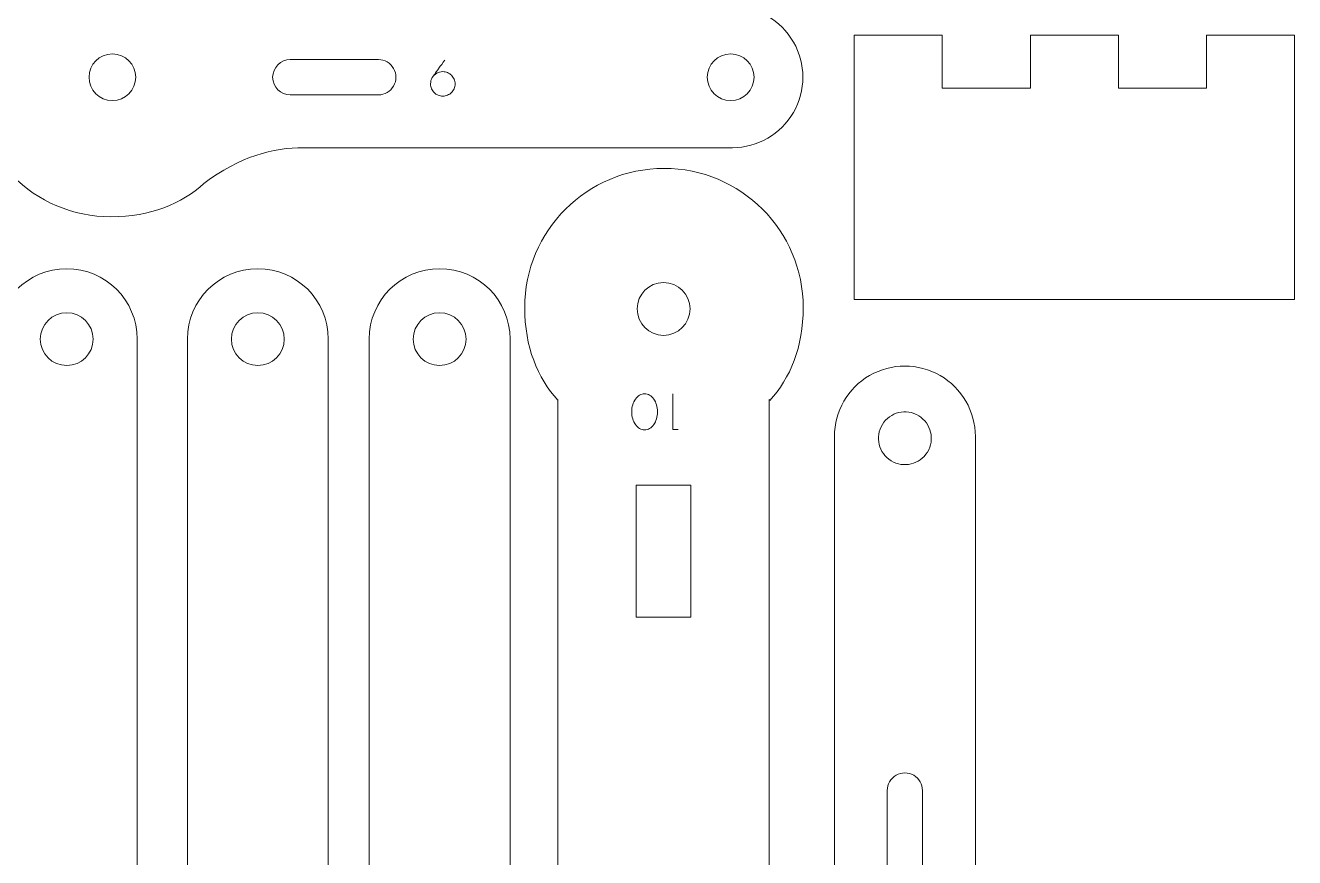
# Model space of a CAD drawing. Header units: millimetres. Extents: x 1 to 3601, y 1 to 1248.
# Drawn here: x 1348.5 to 1420.5, y 82.2 to 129.4 of the extents above; entities that cross this region are included whole.
import ezdxf

# ---------------------------------------------------------------- set-up
doc = ezdxf.new("R2010")
doc.units = ezdxf.units.MM
doc.layers.get('0').update_dxf_attribs({"lineweight": 5})
doc.layers.add('MARCATGE', color=1, linetype='Continuous', lineweight=5)
doc.layers.add('TALL 1', color=4, linetype='Continuous', lineweight=5)

msp = doc.modelspace()

# ---------------------------------------------------------------- linework, layer by layer
msp.add_lwpolyline([(1395.516, 128.875), (1400.516, 128.875), (1400.516, 125.875), (1405.516, 125.875), (1405.516, 128.875), (1410.516, 128.875), (1410.516, 125.875), (1415.516, 125.875), (1415.516, 128.875), (1420.516, 128.875), (1420.516, 113.875), (1395.516, 113.875), (1395.516, 128.875)])
for points, knots in [([(1358.593, 132.495), (1358.593, 132.495), (1358.463, 132.609), (1358.463, 132.609), (1358.463, 132.609), (1360.485, 131.062), (1362.408, 130.49), (1364.102, 130.49), (1364.102, 130.49), (1364.102, 130.49), (1388.604, 130.49), (1388.604, 130.49), (1388.604, 130.49), (1390.033, 130.49), (1391.354, 129.728), (1392.068, 128.49), (1392.068, 128.49), (1392.783, 127.253), (1392.783, 125.728), (1392.068, 124.49), (1392.068, 124.49), (1391.354, 123.253), (1390.033, 122.49), (1388.604, 122.49), (1388.604, 122.49), (1388.604, 122.49), (1364.251, 122.49), (1364.251, 122.49), (1364.251, 122.49), (1362.557, 122.49), (1360.629, 122.005), (1358.607, 120.457), (1358.607, 120.457), (1357.332, 119.303), (1355.572, 118.566), (1353.328, 118.566), (1353.328, 118.566), (1348.963, 118.566), (1345.424, 122.105), (1345.425, 126.47), (1345.425, 126.47), (1345.425, 130.835), (1348.963, 134.374), (1353.329, 134.374), (1353.329, 134.374), (1355.564, 134.374), (1357.319, 133.642), (1358.593, 132.495)], [0, 0, 0, 0, 0.076923, 0.076923, 0.076923, 0.076923, 0.153846, 0.153846, 0.153846, 0.153846, 0.230769, 0.230769, 0.230769, 0.230769, 0.307692, 0.307692, 0.307692, 0.307692, 0.384615, 0.384615, 0.384615, 0.384615, 0.461538, 0.461538, 0.461538, 0.461538, 0.538462, 0.538462, 0.538462, 0.538462, 0.615385, 0.615385, 0.615385, 0.615385, 0.692308, 0.692308, 0.692308, 0.692308, 0.769231, 0.769231, 0.769231, 0.769231, 0.846154, 0.846154, 0.846154, 0.846154, 1, 1, 1, 1]), ([(1390.729, 108.131), (1390.729, 108.131), (1390.696, 108.188), (1390.696, 108.188), (1390.696, 108.188), (1390.696, 108.188), (1390.696, 33.254), (1390.696, 33.254), (1390.696, 33.254), (1390.696, 29.94), (1388.01, 27.333), (1384.696, 27.333), (1384.696, 27.333), (1381.383, 27.333), (1378.696, 30.019), (1378.696, 33.333), (1378.696, 33.333), (1378.696, 33.333), (1378.696, 108.188), (1378.696, 108.188), (1378.696, 108.188), (1378.696, 108.188), (1378.692, 108.145), (1378.692, 108.145), (1378.692, 108.145), (1377.544, 109.419), (1376.813, 111.174), (1376.813, 113.41), (1376.813, 113.41), (1376.813, 117.775), (1380.352, 121.313), (1384.716, 121.313), (1384.716, 121.313), (1389.082, 121.314), (1392.62, 117.775), (1392.62, 113.41), (1392.62, 113.41), (1392.62, 111.166), (1391.884, 109.406), (1390.729, 108.131)], [0, 0, 0, 0, 0.090909, 0.090909, 0.090909, 0.090909, 0.181818, 0.181818, 0.181818, 0.181818, 0.272727, 0.272727, 0.272727, 0.272727, 0.363636, 0.363636, 0.363636, 0.363636, 0.454545, 0.454545, 0.454545, 0.454545, 0.545455, 0.545455, 0.545455, 0.545455, 0.636364, 0.636364, 0.636364, 0.636364, 0.727273, 0.727273, 0.727273, 0.727273, 0.818182, 0.818182, 0.818182, 0.818182, 1, 1, 1, 1]), ([(1346.816, 111.619), (1346.816, 111.619), (1346.816, 31.619), (1346.816, 31.619), (1346.816, 31.619), (1346.816, 30.19), (1347.578, 28.869), (1348.816, 28.155), (1348.816, 28.155), (1350.054, 27.44), (1351.578, 27.44), (1352.816, 28.155), (1352.816, 28.155), (1354.054, 28.869), (1354.816, 30.19), (1354.816, 31.619), (1354.816, 31.619), (1354.816, 31.619), (1354.816, 111.619), (1354.816, 111.619), (1354.816, 111.619), (1354.816, 113.828), (1353.025, 115.619), (1350.816, 115.619), (1350.816, 115.619), (1348.607, 115.619), (1346.816, 113.828), (1346.816, 111.619)], [0, 0, 0, 0, 0.125, 0.125, 0.125, 0.125, 0.25, 0.25, 0.25, 0.25, 0.375, 0.375, 0.375, 0.375, 0.5, 0.5, 0.5, 0.5, 0.625, 0.625, 0.625, 0.625, 0.75, 0.75, 0.75, 0.75, 1, 1, 1, 1]), ([(1357.664, 111.619), (1357.664, 111.619), (1357.664, 31.619), (1357.664, 31.619), (1357.664, 31.619), (1357.664, 30.19), (1358.426, 28.869), (1359.664, 28.155), (1359.664, 28.155), (1360.902, 27.44), (1362.426, 27.44), (1363.664, 28.155), (1363.664, 28.155), (1364.902, 28.869), (1365.664, 30.19), (1365.664, 31.619), (1365.664, 31.619), (1365.664, 31.619), (1365.664, 111.619), (1365.664, 111.619), (1365.664, 111.619), (1365.664, 113.828), (1363.873, 115.619), (1361.664, 115.619), (1361.664, 115.619), (1359.455, 115.619), (1357.664, 113.828), (1357.664, 111.619)], [0, 0, 0, 0, 0.125, 0.125, 0.125, 0.125, 0.25, 0.25, 0.25, 0.25, 0.375, 0.375, 0.375, 0.375, 0.5, 0.5, 0.5, 0.5, 0.625, 0.625, 0.625, 0.625, 0.75, 0.75, 0.75, 0.75, 1, 1, 1, 1]), ([(1367.983, 111.619), (1367.983, 111.619), (1367.983, 31.619), (1367.983, 31.619), (1367.983, 31.619), (1367.983, 30.19), (1368.745, 28.869), (1369.983, 28.155), (1369.983, 28.155), (1371.22, 27.44), (1372.745, 27.44), (1373.983, 28.155), (1373.983, 28.155), (1375.22, 28.869), (1375.983, 30.19), (1375.983, 31.619), (1375.983, 31.619), (1375.983, 31.619), (1375.983, 111.619), (1375.983, 111.619), (1375.983, 111.619), (1375.983, 113.828), (1374.192, 115.619), (1371.983, 115.619), (1371.983, 115.619), (1369.774, 115.619), (1367.983, 113.828), (1367.983, 111.619)], [0, 0, 0, 0, 0.125, 0.125, 0.125, 0.125, 0.25, 0.25, 0.25, 0.25, 0.375, 0.375, 0.375, 0.375, 0.5, 0.5, 0.5, 0.5, 0.625, 0.625, 0.625, 0.625, 0.75, 0.75, 0.75, 0.75, 1, 1, 1, 1]), ([(1393.142, 67.985), (1393.142, 67.985), (1393.271, 67.762), (1393.271, 67.762), (1393.271, 67.762), (1392.173, 69.561), (1392.074, 71.864), (1393.142, 73.794), (1393.142, 73.794), (1393.962, 75.276), (1394.392, 77.042), (1394.392, 78.736), (1394.392, 78.736), (1394.392, 78.736), (1394.392, 106.089), (1394.392, 106.089), (1394.392, 106.089), (1394.392, 107.518), (1395.155, 108.838), (1396.392, 109.553), (1396.392, 109.553), (1397.63, 110.267), (1399.155, 110.267), (1400.392, 109.553), (1400.392, 109.553), (1401.63, 108.838), (1402.392, 107.518), (1402.392, 106.089), (1402.392, 106.089), (1402.392, 106.089), (1402.392, 78.736), (1402.392, 78.736), (1402.392, 78.736), (1402.392, 77.042), (1402.823, 75.276), (1403.642, 73.794), (1403.642, 73.794), (1404.705, 71.873), (1404.613, 69.583), (1403.529, 67.787), (1403.529, 67.787), (1403.529, 67.787), (1403.642, 67.985), (1403.642, 67.985), (1403.642, 67.985), (1402.823, 66.503), (1402.392, 64.737), (1402.392, 63.044), (1402.392, 63.044), (1402.392, 63.044), (1402.392, 57.516), (1402.392, 57.516), (1402.392, 57.516), (1402.392, 56.087), (1401.63, 54.767), (1400.392, 54.052), (1400.392, 54.052), (1399.155, 53.338), (1397.63, 53.338), (1396.392, 54.052), (1396.392, 54.052), (1395.155, 54.767), (1394.392, 56.087), (1394.392, 57.516), (1394.392, 57.516), (1394.392, 57.516), (1394.392, 63.044), (1394.392, 63.044), (1394.392, 63.044), (1394.392, 64.737), (1393.962, 66.503), (1393.142, 67.985)], [0, 0, 0, 0, 0.052632, 0.052632, 0.052632, 0.052632, 0.105263, 0.105263, 0.105263, 0.105263, 0.157895, 0.157895, 0.157895, 0.157895, 0.210526, 0.210526, 0.210526, 0.210526, 0.263158, 0.263158, 0.263158, 0.263158, 0.315789, 0.315789, 0.315789, 0.315789, 0.368421, 0.368421, 0.368421, 0.368421, 0.421053, 0.421053, 0.421053, 0.421053, 0.473684, 0.473684, 0.473684, 0.473684, 0.526316, 0.526316, 0.526316, 0.526316, 0.578947, 0.578947, 0.578947, 0.578947, 0.631579, 0.631579, 0.631579, 0.631579, 0.684211, 0.684211, 0.684211, 0.684211, 0.736842, 0.736842, 0.736842, 0.736842, 0.789474, 0.789474, 0.789474, 0.789474, 0.842105, 0.842105, 0.842105, 0.842105, 0.894737, 0.894737, 0.894737, 0.894737, 1, 1, 1, 1])]:
    msp.add_open_spline(points, degree=3, knots=knots)
at = {"layer": 'MARCATGE'}
for points, knots in [([(1372.27, 127.462), (1372.152, 127.294), (1372.043, 127.142), (1371.943, 127.005), (1371.943, 127.005), (1371.902, 126.946), (1371.86, 126.888), (1371.817, 126.83), (1371.817, 126.83), (1371.775, 126.771), (1371.737, 126.718), (1371.703, 126.669), (1371.703, 126.669), (1371.669, 126.62), (1371.64, 126.577), (1371.616, 126.542), (1371.616, 126.542), (1371.591, 126.506), (1371.574, 126.481), (1371.565, 126.468), (1371.565, 126.468), (1371.501, 126.363), (1371.469, 126.243), (1371.469, 126.11), (1371.469, 126.11), (1371.469, 126.014), (1371.487, 125.924), (1371.524, 125.84), (1371.524, 125.84), (1371.561, 125.757), (1371.61, 125.683), (1371.674, 125.62), (1371.674, 125.62), (1371.737, 125.557), (1371.81, 125.507), (1371.894, 125.471), (1371.894, 125.471), (1371.977, 125.434), (1372.067, 125.416), (1372.163, 125.416), (1372.163, 125.416), (1372.259, 125.416), (1372.349, 125.434), (1372.434, 125.471), (1372.434, 125.471), (1372.519, 125.507), (1372.593, 125.557), (1372.656, 125.62), (1372.656, 125.62), (1372.719, 125.683), (1372.769, 125.757), (1372.805, 125.84), (1372.805, 125.84), (1372.842, 125.924), (1372.86, 126.014), (1372.86, 126.11), (1372.86, 126.11), (1372.86, 126.206), (1372.842, 126.296), (1372.805, 126.381), (1372.805, 126.381), (1372.769, 126.465), (1372.719, 126.539), (1372.656, 126.602), (1372.656, 126.602), (1372.593, 126.665), (1372.519, 126.715), (1372.434, 126.752), (1372.434, 126.752), (1372.349, 126.789), (1372.259, 126.807), (1372.163, 126.807), (1372.163, 126.807), (1372.039, 126.807), (1371.924, 126.776), (1371.817, 126.714), (1371.817, 126.714), (1371.711, 126.652), (1371.627, 126.57), (1371.565, 126.468), (1371.565, 126.468), (1371.627, 126.57), (1371.711, 126.652), (1371.817, 126.714), (1371.817, 126.714), (1371.924, 126.776), (1372.039, 126.807), (1372.163, 126.807), (1372.163, 126.807), (1372.259, 126.807), (1372.349, 126.789), (1372.434, 126.752), (1372.434, 126.752), (1372.519, 126.715), (1372.593, 126.665), (1372.656, 126.602), (1372.656, 126.602), (1372.719, 126.539), (1372.769, 126.465), (1372.805, 126.381), (1372.805, 126.381), (1372.842, 126.296), (1372.86, 126.206), (1372.86, 126.11), (1372.86, 126.11), (1372.86, 126.014), (1372.842, 125.924), (1372.805, 125.84), (1372.805, 125.84), (1372.769, 125.757), (1372.719, 125.683), (1372.656, 125.62), (1372.656, 125.62), (1372.593, 125.557), (1372.519, 125.507), (1372.434, 125.471), (1372.434, 125.471), (1372.349, 125.434), (1372.259, 125.416), (1372.163, 125.416), (1372.163, 125.416), (1372.067, 125.416), (1371.977, 125.434), (1371.894, 125.471), (1371.894, 125.471), (1371.81, 125.507), (1371.737, 125.557), (1371.674, 125.62), (1371.674, 125.62), (1371.61, 125.683), (1371.561, 125.757), (1371.524, 125.84), (1371.524, 125.84), (1371.487, 125.924), (1371.469, 126.014), (1371.469, 126.11), (1371.469, 126.11), (1371.469, 126.243), (1371.501, 126.363), (1371.565, 126.468), (1371.565, 126.468), (1371.574, 126.481), (1371.591, 126.506), (1371.616, 126.542), (1371.616, 126.542), (1371.64, 126.577), (1371.669, 126.62), (1371.703, 126.669), (1371.703, 126.669), (1371.737, 126.718), (1371.775, 126.771), (1371.817, 126.83), (1371.817, 126.83), (1371.86, 126.888), (1371.902, 126.946), (1371.943, 127.005), (1371.943, 127.005), (1372.043, 127.142), (1372.152, 127.294), (1372.27, 127.462)], [0, 0, 0, 0, 0.02439, 0.02439, 0.02439, 0.02439, 0.04878, 0.04878, 0.04878, 0.04878, 0.073171, 0.073171, 0.073171, 0.073171, 0.097561, 0.097561, 0.097561, 0.097561, 0.121951, 0.121951, 0.121951, 0.121951, 0.146341, 0.146341, 0.146341, 0.146341, 0.170732, 0.170732, 0.170732, 0.170732, 0.195122, 0.195122, 0.195122, 0.195122, 0.219512, 0.219512, 0.219512, 0.219512, 0.243902, 0.243902, 0.243902, 0.243902, 0.268293, 0.268293, 0.268293, 0.268293, 0.292683, 0.292683, 0.292683, 0.292683, 0.317073, 0.317073, 0.317073, 0.317073, 0.341463, 0.341463, 0.341463, 0.341463, 0.365854, 0.365854, 0.365854, 0.365854, 0.390244, 0.390244, 0.390244, 0.390244, 0.414634, 0.414634, 0.414634, 0.414634, 0.439024, 0.439024, 0.439024, 0.439024, 0.463415, 0.463415, 0.463415, 0.463415, 0.487805, 0.487805, 0.487805, 0.487805, 0.512195, 0.512195, 0.512195, 0.512195, 0.536585, 0.536585, 0.536585, 0.536585, 0.560976, 0.560976, 0.560976, 0.560976, 0.585366, 0.585366, 0.585366, 0.585366, 0.609756, 0.609756, 0.609756, 0.609756, 0.634146, 0.634146, 0.634146, 0.634146, 0.658537, 0.658537, 0.658537, 0.658537, 0.682927, 0.682927, 0.682927, 0.682927, 0.707317, 0.707317, 0.707317, 0.707317, 0.731707, 0.731707, 0.731707, 0.731707, 0.756098, 0.756098, 0.756098, 0.756098, 0.780488, 0.780488, 0.780488, 0.780488, 0.804878, 0.804878, 0.804878, 0.804878, 0.829268, 0.829268, 0.829268, 0.829268, 0.853659, 0.853659, 0.853659, 0.853659, 0.878049, 0.878049, 0.878049, 0.878049, 0.902439, 0.902439, 0.902439, 0.902439, 0.926829, 0.926829, 0.926829, 0.926829, 0.95122, 0.95122, 0.95122, 0.95122, 1, 1, 1, 1]), ([(1383.62, 108.517), (1383.722, 108.517), (1383.817, 108.491), (1383.905, 108.437), (1383.905, 108.437), (1383.994, 108.383), (1384.071, 108.31), (1384.138, 108.217), (1384.138, 108.217), (1384.205, 108.124), (1384.257, 108.015), (1384.296, 107.889), (1384.296, 107.889), (1384.335, 107.764), (1384.354, 107.631), (1384.354, 107.49), (1384.354, 107.49), (1384.354, 107.349), (1384.335, 107.216), (1384.296, 107.091), (1384.296, 107.091), (1384.257, 106.966), (1384.205, 106.856), (1384.138, 106.763), (1384.138, 106.763), (1384.071, 106.67), (1383.994, 106.596), (1383.905, 106.542), (1383.905, 106.542), (1383.817, 106.487), (1383.722, 106.46), (1383.62, 106.46), (1383.62, 106.46), (1383.518, 106.46), (1383.423, 106.487), (1383.335, 106.542), (1383.335, 106.542), (1383.247, 106.596), (1383.169, 106.67), (1383.102, 106.763), (1383.102, 106.763), (1383.035, 106.856), (1382.983, 106.966), (1382.944, 107.091), (1382.944, 107.091), (1382.906, 107.216), (1382.886, 107.349), (1382.886, 107.49), (1382.886, 107.49), (1382.886, 107.631), (1382.906, 107.764), (1382.944, 107.889), (1382.944, 107.889), (1382.983, 108.015), (1383.035, 108.124), (1383.102, 108.217), (1383.102, 108.217), (1383.169, 108.31), (1383.247, 108.383), (1383.335, 108.437), (1383.335, 108.437), (1383.423, 108.491), (1383.518, 108.517), (1383.62, 108.517)], [0, 0, 0, 0, 0.058824, 0.058824, 0.058824, 0.058824, 0.117647, 0.117647, 0.117647, 0.117647, 0.176471, 0.176471, 0.176471, 0.176471, 0.235294, 0.235294, 0.235294, 0.235294, 0.294118, 0.294118, 0.294118, 0.294118, 0.352941, 0.352941, 0.352941, 0.352941, 0.411765, 0.411765, 0.411765, 0.411765, 0.470588, 0.470588, 0.470588, 0.470588, 0.529412, 0.529412, 0.529412, 0.529412, 0.588235, 0.588235, 0.588235, 0.588235, 0.647059, 0.647059, 0.647059, 0.647059, 0.705882, 0.705882, 0.705882, 0.705882, 0.764706, 0.764706, 0.764706, 0.764706, 0.823529, 0.823529, 0.823529, 0.823529, 0.882353, 0.882353, 0.882353, 0.882353, 1, 1, 1, 1]), ([(1385.223, 106.485), (1385.223, 106.485), (1385.514, 106.485), (1385.514, 106.485), (1385.514, 106.485), (1385.514, 106.485), (1385.223, 106.485), (1385.223, 106.485), (1385.223, 106.485), (1385.223, 106.485), (1385.223, 108.517), (1385.223, 108.517), (1385.223, 108.517), (1385.223, 108.517), (1385.223, 106.485), (1385.223, 106.485)], [0, 0, 0, 0, 0.2, 0.2, 0.2, 0.2, 0.4, 0.4, 0.4, 0.4, 0.6, 0.6, 0.6, 0.6, 1, 1, 1, 1])]:
    msp.add_open_spline(points, degree=3, knots=knots, dxfattribs=at)
at = {"layer": 'TALL 1'}
for points, knots in [([(1354.73, 126.49), (1354.73, 125.759), (1354.137, 125.165), (1353.405, 125.165), (1353.405, 125.165), (1352.673, 125.165), (1352.08, 125.759), (1352.08, 126.49), (1352.08, 126.49), (1352.08, 127.222), (1352.673, 127.815), (1353.405, 127.815), (1353.405, 127.815), (1354.137, 127.815), (1354.73, 127.222), (1354.73, 126.49)], [0, 0, 0, 0, 0.2, 0.2, 0.2, 0.2, 0.4, 0.4, 0.4, 0.4, 0.6, 0.6, 0.6, 0.6, 1, 1, 1, 1]), ([(1388.504, 125.165), (1389.236, 125.165), (1389.829, 125.759), (1389.829, 126.49), (1389.829, 126.49), (1389.829, 127.222), (1389.236, 127.815), (1388.504, 127.815), (1388.504, 127.815), (1387.772, 127.815), (1387.179, 127.222), (1387.179, 126.49), (1387.179, 126.49), (1387.179, 125.759), (1387.772, 125.165), (1388.504, 125.165)], [0, 0, 0, 0, 0.2, 0.2, 0.2, 0.2, 0.4, 0.4, 0.4, 0.4, 0.6, 0.6, 0.6, 0.6, 1, 1, 1, 1]), ([(1363.505, 125.49), (1363.505, 125.49), (1368.505, 125.49), (1368.505, 125.49), (1368.505, 125.49), (1368.862, 125.49), (1369.192, 125.681), (1369.371, 125.99), (1369.371, 125.99), (1369.55, 126.3), (1369.55, 126.681), (1369.371, 126.99), (1369.371, 126.99), (1369.192, 127.3), (1368.862, 127.49), (1368.505, 127.49), (1368.505, 127.49), (1368.505, 127.49), (1363.505, 127.49), (1363.505, 127.49), (1363.505, 127.49), (1362.953, 127.49), (1362.505, 127.043), (1362.505, 126.49), (1362.505, 126.49), (1362.505, 125.938), (1362.953, 125.49), (1363.505, 125.49)], [0, 0, 0, 0, 0.125, 0.125, 0.125, 0.125, 0.25, 0.25, 0.25, 0.25, 0.375, 0.375, 0.375, 0.375, 0.5, 0.5, 0.5, 0.5, 0.625, 0.625, 0.625, 0.625, 0.75, 0.75, 0.75, 0.75, 1, 1, 1, 1]), ([(1384.696, 114.833), (1383.868, 114.833), (1383.196, 114.162), (1383.196, 113.333), (1383.196, 113.333), (1383.196, 112.505), (1383.868, 111.833), (1384.696, 111.833), (1384.696, 111.833), (1385.525, 111.833), (1386.196, 112.505), (1386.196, 113.333), (1386.196, 113.333), (1386.196, 114.162), (1385.525, 114.833), (1384.696, 114.833)], [0, 0, 0, 0, 0.2, 0.2, 0.2, 0.2, 0.4, 0.4, 0.4, 0.4, 0.6, 0.6, 0.6, 0.6, 1, 1, 1, 1]), ([(1350.816, 113.119), (1349.988, 113.119), (1349.316, 112.447), (1349.316, 111.619), (1349.316, 111.619), (1349.316, 110.79), (1349.988, 110.119), (1350.816, 110.119), (1350.816, 110.119), (1351.645, 110.119), (1352.316, 110.79), (1352.316, 111.619), (1352.316, 111.619), (1352.316, 112.447), (1351.645, 113.119), (1350.816, 113.119)], [0, 0, 0, 0, 0.2, 0.2, 0.2, 0.2, 0.4, 0.4, 0.4, 0.4, 0.6, 0.6, 0.6, 0.6, 1, 1, 1, 1]), ([(1361.664, 113.119), (1360.836, 113.119), (1360.164, 112.447), (1360.164, 111.619), (1360.164, 111.619), (1360.164, 110.79), (1360.836, 110.119), (1361.664, 110.119), (1361.664, 110.119), (1362.492, 110.119), (1363.164, 110.79), (1363.164, 111.619), (1363.164, 111.619), (1363.164, 112.447), (1362.492, 113.119), (1361.664, 113.119)], [0, 0, 0, 0, 0.2, 0.2, 0.2, 0.2, 0.4, 0.4, 0.4, 0.4, 0.6, 0.6, 0.6, 0.6, 1, 1, 1, 1]), ([(1371.983, 113.119), (1371.154, 113.119), (1370.483, 112.447), (1370.483, 111.619), (1370.483, 111.619), (1370.483, 110.79), (1371.154, 110.119), (1371.983, 110.119), (1371.983, 110.119), (1372.811, 110.119), (1373.483, 110.79), (1373.483, 111.619), (1373.483, 111.619), (1373.483, 112.447), (1372.811, 113.119), (1371.983, 113.119)], [0, 0, 0, 0, 0.2, 0.2, 0.2, 0.2, 0.4, 0.4, 0.4, 0.4, 0.6, 0.6, 0.6, 0.6, 1, 1, 1, 1]), ([(1397.115, 106.774), (1397.548, 107.48), (1398.472, 107.7), (1399.178, 107.267), (1399.178, 107.267), (1399.883, 106.833), (1400.104, 105.91), (1399.67, 105.204), (1399.67, 105.204), (1399.237, 104.498), (1398.313, 104.277), (1397.608, 104.711), (1397.608, 104.711), (1396.902, 105.144), (1396.681, 106.068), (1397.115, 106.774)], [0, 0, 0, 0, 0.2, 0.2, 0.2, 0.2, 0.4, 0.4, 0.4, 0.4, 0.6, 0.6, 0.6, 0.6, 1, 1, 1, 1]), ([(1383.146, 95.833), (1383.146, 95.833), (1383.146, 103.333), (1383.146, 103.333), (1383.146, 103.333), (1383.146, 103.333), (1386.246, 103.333), (1386.246, 103.333), (1386.246, 103.333), (1386.246, 103.333), (1386.246, 95.833), (1386.246, 95.833), (1386.246, 95.833), (1386.246, 95.833), (1383.146, 95.833), (1383.146, 95.833)], [0, 0, 0, 0, 0.2, 0.2, 0.2, 0.2, 0.4, 0.4, 0.4, 0.4, 0.6, 0.6, 0.6, 0.6, 1, 1, 1, 1]), ([(1399.392, 80.99), (1399.392, 80.99), (1399.392, 85.99), (1399.392, 85.99), (1399.392, 85.99), (1399.392, 86.347), (1399.202, 86.677), (1398.892, 86.856), (1398.892, 86.856), (1398.583, 87.034), (1398.202, 87.034), (1397.892, 86.856), (1397.892, 86.856), (1397.583, 86.677), (1397.392, 86.347), (1397.392, 85.99), (1397.392, 85.99), (1397.392, 85.99), (1397.392, 80.99), (1397.392, 80.99), (1397.392, 80.99), (1397.392, 80.437), (1397.84, 79.99), (1398.392, 79.99), (1398.392, 79.99), (1398.945, 79.99), (1399.392, 80.437), (1399.392, 80.99)], [0, 0, 0, 0, 0.125, 0.125, 0.125, 0.125, 0.25, 0.25, 0.25, 0.25, 0.375, 0.375, 0.375, 0.375, 0.5, 0.5, 0.5, 0.5, 0.625, 0.625, 0.625, 0.625, 0.75, 0.75, 0.75, 0.75, 1, 1, 1, 1])]:
    msp.add_open_spline(points, degree=3, knots=knots, dxfattribs=at)

doc.saveas('drawing.dxf')
